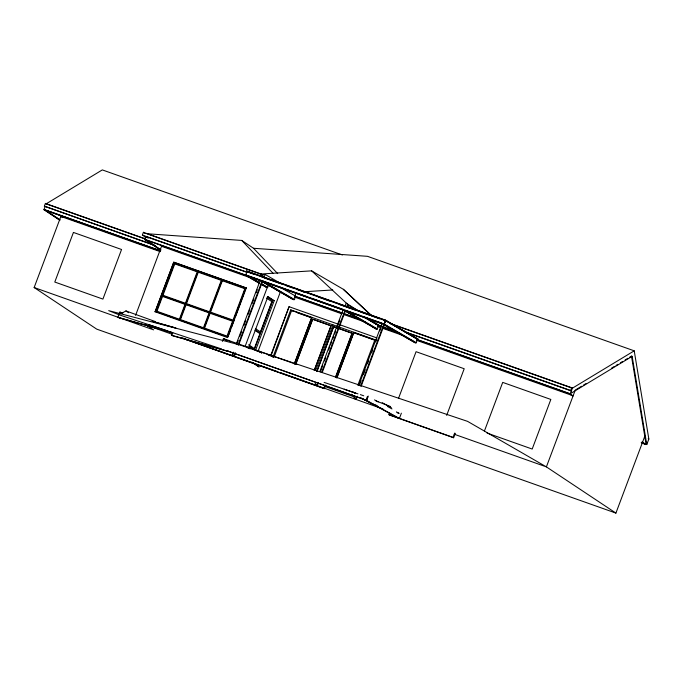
<?xml version="1.0" encoding="UTF-8"?>
<svg xmlns="http://www.w3.org/2000/svg" width="683" height="683" viewBox="0 0 683 683"><rect width="100%" height="100%" fill="white"/><g stroke="black" fill="none" stroke-linecap="round" stroke-linejoin="round"><path stroke-width="1.02" d="M254.409 274.387L247.391 271.902L247.161 271.236L245.607 275.369L343.455 310.202M247.272 272.449L145.744 236.48L144.6 239.511L383.931 324.382L385.485 320.25L384.213 324.562M368.188 396.046L366.575 400.426L399.435 418.431L401.365 413.172M261.674 284.666L267.241 287.654L268.718 284.879M261.965 281.507L292.896 299.461L294.527 299.564L295.508 295.679M344.855 310.876L375.787 328.83L377.417 328.933L378.399 325.048M383.769 324.656L414.701 342.61L416.323 342.712L417.304 338.828L385.468 320.353L417.552 339.391M155.528 245.769L44.369 206.172L45.402 203.414L145.206 238.777M59.763 220.191L43.925 209.664L45.069 206.633M644.778 436.283L615.912 513.095L96.713 329.129L34.15 287.534L60.872 216.434L160.24 251.643M145.786 237.334L142.371 235.072L143.404 232.314L261.444 274.139M260.18 280.175L145.547 239.588L160.804 250.072M172.927 332.997L117.869 317.347L119.832 312.105L122.863 312.959M135.567 315.409L161.547 246.281L249.517 277.452M173.764 262.161L155.118 311.764L173.764 262.161L246.307 287.978L235.49 316.75M171.501 335.233L228.353 351.395L173.004 335.891L171.501 335.233L172.483 332.621L117.869 317.347M179.731 319.977L197.968 271.475M203.799 328.506L222.035 279.996M222.359 341.406L223.418 338.589L236.617 343.31M245.957 287.748L227.661 337.581L155.118 311.764M228.028 336.591L230.641 329.641M231.383 327.661L234.747 318.73M227.815 340.672L227.968 340.254L229.915 341.423M235.584 353.12L234.465 356.108L232.596 355.442L232.109 355.117L233.227 352.138M236.224 344.172L260.155 280.491L260.641 280.815M232.596 355.442L233.338 353.452M237.078 343.498L238.205 340.518M239.699 336.54L241.569 331.562M243.814 325.595L245.684 320.617M247.929 314.641L249.799 309.672M252.044 303.696L253.914 298.727M256.159 292.751L257.278 289.771M234.465 356.108L233.979 355.783L235.097 352.795M238.094 344.838L262.033 281.157L262.52 281.473L238.58 345.163M281.618 284.008L265.158 274.446L263.911 277.759L263.672 277.196M245.12 346.392L267.762 286.151M267.386 296.593L272.859 300.23L254.213 349.841L251.865 348.279M255.553 350.311L274.199 300.708L267.941 296.55L249.295 346.153L254.768 349.79M258.054 351.284L280.32 292.034L276.103 289.233M270.681 355.578L289.063 306.684L376.905 337.923M271.031 355.809L289.063 306.684M295.013 295.807L295.944 293.331M273.226 356.415L290.719 309.877L336.847 326.226M274.131 357.013L291.624 310.483L311.679 317.586M294.271 363.868L311.764 317.339L294.407 363.962M295.765 363.928L312.583 319.192L331.118 325.8L312.583 319.192M295.901 364.022L312.72 319.277M314.163 370.451L330.973 325.706M314.675 369.546L330.743 326.79M315.717 370.348L332.971 324.895M316.835 371.398L333.654 326.653L352.189 333.261L335.746 377.016M316.972 371.492L333.654 326.653M318.483 382.489L317.356 385.477L315 384.486L315.742 382.497M319.857 371.552L343.054 309.86M320.344 371.876L322.589 365.909M324.459 360.931L325.586 357.952M328.574 349.986L329.701 346.998M330.444 345.009L331.571 342.029M332.689 339.041L333.808 336.053M334.559 334.064L335.686 331.084M336.804 328.096L337.923 325.108M338.674 323.119L339.793 320.139M344.932 306.462L346.179 303.158L356.893 309.928M317.356 385.477L316.869 385.152L317.621 383.163M321.736 372.218L344.924 310.526L345.41 310.85L322.222 372.542M347.749 304.618L346.81 307.128L346.563 306.573M325.595 385.135L324.28 388.627L323.793 388.303L324.775 385.682M335.601 376.922L352.044 333.176M336.779 377.81L353.905 332.271L336.924 377.904M357.824 385.272L374.941 339.724L338.845 326.935M357.388 396.277L356.261 399.265L353.905 398.274L354.648 396.285M358.763 385.34L381.959 323.648M359.249 385.664L361.119 380.687M363.365 374.719L365.234 369.742M367.48 363.774L368.607 360.786M371.595 352.829L372.713 349.841M375.71 341.884L376.828 338.896M379.825 330.939L380.943 327.951M356.261 399.265L355.775 398.94L356.526 396.951M360.641 386.006L383.829 324.314L384.316 324.63L361.128 386.33M415.768 342.994L383.923 324.51L385.716 320.916L383.709 320.207M367.864 396.9L366.549 400.392L366.062 400.067L367.377 396.575M455.254 433.381L453.614 437.743L389.447 415.008L388.96 414.683L389.609 412.933M398.539 398.317L416.067 351.694L464.201 368.743L446.673 415.375M453.614 437.743L453.128 437.419L454.767 433.056M484.435 430.999L502.705 382.386L550.84 399.444L532.194 449.047L487.064 433.065M418.38 339.929L569.144 393.348L573.011 396.063L569.639 393.476L570.314 393.707L632.142 356.347L646.775 444.539L646.109 444.309L631.476 356.108L629.658 357.2M407.708 332.971L571.347 390.958L570.655 390.497L571.688 387.739L390.761 323.631M570.314 393.707L572.38 388.2L634.217 350.831L648.85 439.032L646.775 444.539M572.345 395.824L569.972 393.903M642.788 442.311L645.162 444.232L641.858 442.038M641.986 443.156L646.007 444.582L646.801 442.464M45.402 203.414L46.102 203.876L102.313 169.905L342.396 254.972M581.609 386.245L575.265 390.078L546.391 466.882L615.912 513.095M583.427 385.144L586.142 383.505M611.533 368.163L614.248 366.515M616.066 365.422L617.876 364.321M620.599 362.682L622.409 361.589M625.124 359.941L627.848 358.302M120.712 313.787L125.962 310.919L155.289 321.573M248.023 275.898L247.468 276.18L259.147 282.958M247.383 271.911L247.938 271.638M262.596 276.82L262.041 277.093L262.989 274.583L265.158 274.446M372.073 316.007L343.361 289.31L311.627 270.861L260.172 274.054L262.887 275.633M303.115 291.812L332.766 289.968M277.674 273.601L253.547 248.279L241.731 240.425L146.777 233.723L261.376 274.327M253.547 248.279L367.488 256.321L634.217 350.831M152.172 321.164L175.907 328.045L153.675 321.821M148.578 324.63L167.702 330.99M221.548 348.953L118.962 314.743L108.691 310.637L239.238 344.744L467.582 421.368L546.391 466.882L454.144 434.2M324.118 382.395L357.986 393.869M631.476 356.108L632.142 356.347M247.442 271.416L385.767 320.429M246.904 271.578L385.229 320.592M264.432 277.938L279.467 283.266M285.477 285.4L292.495 287.885M297.506 289.66L304.524 292.145M318.56 297.114L329.582 301.024M339.605 304.575L354.639 309.903M360.65 312.037L369.674 315.23M372.679 316.297L379.697 318.782M142.371 235.072L247.408 272.286M390.676 323.81L572.38 388.2L571.688 387.739M46.102 203.876L144.463 238.726M245.667 274.882L383.983 323.887M262.187 280.884L285.238 289.054M287.244 289.763L306.291 296.507M312.302 298.642L342.371 309.297M345.376 310.364L360.419 315.691M362.417 316.4L381.464 323.153M403.798 331.366L570.655 390.497M345.12 310.714L382.207 323.853M44.369 206.172L154.136 245.06M397.617 331.853L378.945 325.236L366.31 317.885M415.298 338.119L418.244 339.161L385.758 320.259L246.35 270.861L249.013 272.415M296.755 296.832L341.987 312.865M345.009 313.932L361.085 319.627M379.176 326.039L381.191 326.747M383.197 327.464L400.289 333.517M295.141 296.516L342.379 313.258M343.899 313.847L362.485 320.378M377.562 325.723L381.088 327.029M382.582 327.507L400.682 333.919M416.758 339.613L569.537 393.75M294.382 297.02L341.56 313.736M343.566 314.445L365.653 322.274M377.699 326.542L380.713 327.609M382.719 328.318L403.798 335.788M416.852 340.416L572.448 395.551M45.872 210.091L160.3 250.635M43.925 209.664L160.36 250.917M160.198 250.917L44.771 210.014L59.848 220.037M174.105 262.392L246.307 287.978M272.859 300.23L274.199 300.708M353.785 332.51L374.847 339.972M297.472 312.814L311.508 317.783M354.622 333.065L375.684 340.527M333.791 326.747L336.693 327.772M338.631 328.463L352.189 333.261M648.184 438.793L648.85 439.032M641.252 442.533L645.264 443.95M162.213 295.654L233.338 320.856M238.495 343.933L296.832 364.543M247.366 347.664L250.098 348.629M258.994 351.779L261.726 352.744M270.63 355.903L273.354 356.868M351.685 391.444L354.981 393.015L344.155 389.182M360.351 394.603L363.74 395.799M353.674 392.512L355.647 393.212M366.062 400.067L226.867 350.746L366.549 400.392L364.705 399.768L397.557 417.765M325.082 386.569L355.211 397.241M377.153 405.591L371.151 403.465L360.974 397.882M397.139 412.669L399.137 413.377L396.396 411.875M232.109 355.117L233.979 355.783M315 384.486L316.869 385.152M353.905 398.274L355.775 398.94M147.622 325.586L172.133 334.269M181.934 337.744L202.527 345.043M208.477 347.152L252.608 362.784M253.598 363.134L277.665 371.663M280.517 372.679L382.95 408.972M323.793 388.303L184.598 338.981L324.28 388.627M258.763 366.822L251.754 362.118M34.15 287.534L153.59 329.863L145.914 324.758M388.96 414.683L453.128 437.419M329.616 387.457L336.625 390.019M342.627 392.213L347.63 394.04M376 400.938L390.497 406.539M119.832 312.105L121.343 312.763M382.198 402.671L391.325 407.674M387.44 406.445L391.999 408.938M374.515 399.888L378.16 401.886M384.401 319.968L416.237 338.452M384.486 324.229L416.323 342.712M384.435 324.621L389.891 327.789M391.709 328.847L397.164 332.015M398.992 333.073L413.539 341.517M358.857 311.294L348.885 305.489L311.627 270.861M346.46 306.334L349.167 307.913M368.393 319.243L377.494 324.527M370.963 320.976L377.332 324.673M363.185 316.63L378.647 325.612M364.184 317.219L377.904 325.185M377.417 328.933L345.572 310.449L345.017 310.731L376.862 329.215M345.521 310.842L350.072 313.48M351.89 314.539L353.709 315.597M355.527 316.647L358.259 318.235M360.078 319.294L361.896 320.344M363.715 321.403L370.084 325.099M371.911 326.158L375.787 328.83M280.295 287.261L295.756 296.234M294.527 299.564L262.682 281.08L262.127 281.362L293.972 299.837M264.449 282.523L270.818 286.22M272.637 287.278L279.006 290.975M280.824 292.034L290.838 297.839M248.928 276.419L259.711 282.677M261.504 283.718L267.796 287.372M247.05 275.753L249.747 277.324M251.549 278.365L253.342 279.407M255.143 280.448L259.634 283.061M263.228 285.144L265.021 286.186M260.949 284L267.241 287.654M246.401 275.795L258.977 283.103M261.213 276.128L262.989 277.161M642.532 442.268L646.007 444.582M290.719 309.877L292.452 311.038M267.386 297.284L272.517 300.691L260.291 333.21L255.169 329.804M266.396 298.001L271.825 301.613L260.428 331.921L255.784 328.839M143.404 232.314L145.112 233.449M145.744 236.48L148.296 238.179M145.547 239.588L160.906 249.79M144.6 239.511L159.959 249.713M351.122 394.211L354.52 396.473M255.058 330.418L259.941 333.671L254.349 348.552L248.655 344.761M270.827 355.382L273.439 357.115M270.588 355.297L273.362 357.149M60.872 216.434L62.64 217.604M267.582 354.503L269.324 355.655M259.199 351.258L261.811 352.991L258.951 351.173M44.873 209.741L59.95 219.755M255.946 350.379L257.687 351.54M248.74 346.204L250.302 347.237M247.323 347.049L250.174 348.876M224.024 338.785L226.91 340.629M223.452 338.546L225.8 340.014M223.546 338.683L225.288 339.835M253.137 362.878L259.233 366.925M125.962 310.919L128.541 312.712M343.361 289.31L371.654 315.956M241.731 240.425L273.166 273.422M414.453 342.046L414.701 342.61M292.657 298.898L292.896 299.461M265.926 286.706L266.165 287.27M73.431 232.433L54.785 282.045L102.911 299.094L121.557 249.491L73.431 232.433M174.438 263.134L156.202 311.636L227.328 336.839L245.564 288.337L174.438 263.134M162.537 296.396L156.945 311.277L179.407 319.234L184.999 304.353L162.537 296.396M174.763 263.877L162.955 295.295L185.417 303.252L197.225 271.834L174.763 263.877M186.075 304.729L180.474 319.61L203.474 327.763L209.066 312.882L186.075 304.729M198.292 272.21L186.485 303.628L209.485 311.781L221.292 280.363L198.292 272.21M210.133 313.258L204.541 328.139L227.004 336.096L232.596 321.215L210.133 313.258M222.359 280.739L210.552 312.157L233.014 320.114L244.821 288.696L222.359 280.739"/></g></svg>
